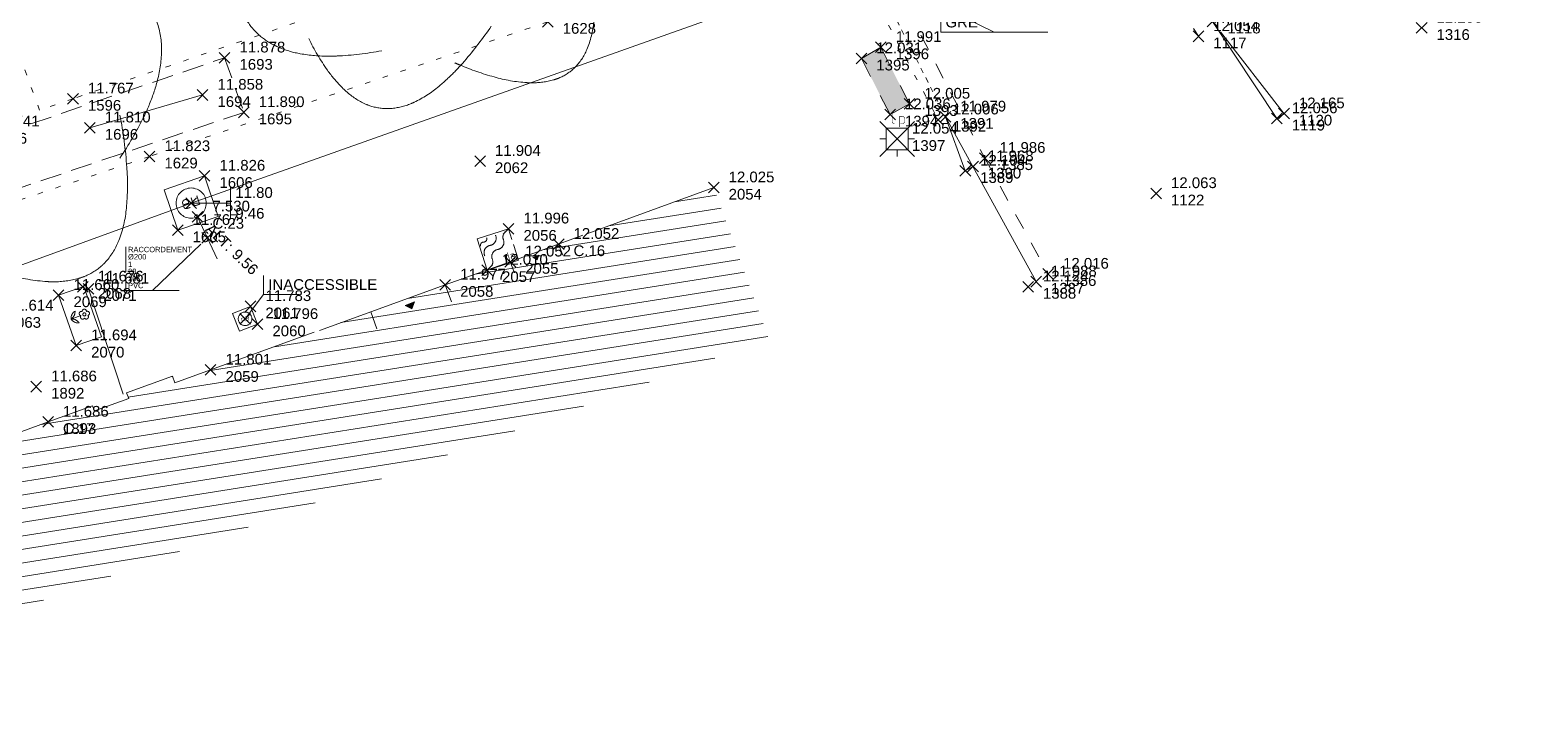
# Model space of a CAD drawing. Header units: metres. Extents: x 1223562 to 1223801, y 7191360 to 7191620.
# Drawn here: x 1223764.66 to 1223792.61, y 7191479.55 to 7191492.23 of the extents above; entities that cross this region are included whole.
import ezdxf
from ezdxf.enums import TextEntityAlignment as Align

# ---------------------------------------------------------------- set-up
doc = ezdxf.new("R2010")
doc.units = ezdxf.units.M
doc.header["$PDMODE"] = 3
doc.header["$PDSIZE"] = 0.1
for name, pattern in [('LL_0822', [2.5, 2.5, 0]), ('LL_0824', [0.35, 0.1, -0.25]), ('LL_0827', [0.2, 0.1, -0.1]), ('LL_0828', [0.8, 0.4, -0.4]), ('LL_0829', [0.6, 0.3, -0.3]), ('RL_1105', [2.5, 2.5, 0]), ('Socle_Continu', [2.5, 2.5, 0]), ('TL_1182', [0.6, 0.4, -0.2]), ('Topo_Continu', [2.5, 2.5, 0])]:
    doc.linetypes.add(name, pattern=pattern)
for name, color, linetype, lineweight in [('BATIH_SCS', 201, 'Socle_Continu', 13), ('CLOTU_SCS', 212, 'Socle_Continu', 13), ('ECPUB_SCS', 30, 'Socle_Continu', 13), ('JARDI_SCS', 82, 'Socle_Continu', 13), ('MOBUR_PSS', 251, 'Socle_Continu', 13), ('SIGTA_SCI', 7, 'Socle_Continu', 13), ('SIGTM_SCI', 1, 'Socle_Continu', 13), ('SIGTO_SCI', 255, 'Socle_Continu', 13), ('VOIRH_SCS', 7, 'Socle_Continu', 13), ('VOIRI_SCS', 7, 'Socle_Continu', 13)]:
    doc.layers.add(name, color=color, linetype=linetype, lineweight=lineweight)
for name, color, linetype, lineweight, true_color in [('BATIM_SCS', 7, 'Socle_Continu', 13, 0xdf7fff), ('EAUPL_SCS', 5, 'Socle_Continu', 13, 0x0000ff), ('EAUUS_PSI', 7, 'Socle_Continu', 13, 0x7f3f00), ('EAUUS_SCI', 7, 'Socle_Continu', 13, 0x7f3f00), ('EAUUS_SCS', 7, 'Socle_Continu', 13, 0x7f3f00), ('EAUUS_SCT', 7, 'Socle_Continu', 13, 0x7f3f00)]:
    doc.layers.add(name, color=color, linetype=linetype, lineweight=lineweight, true_color=true_color)
doc.styles.add('Reseaux', font='arial.ttf')
doc.styles.get("Standard").update_dxf_attribs({"font": 'arial.ttf'})
doc.styles.add('Style_1', font='WINGDNG2.TTF')
doc.linetypes.add('CL_0181', pattern='A,3,-0.15,0.4,-0.381,["eu",Standard,S=0.254,R=0,X=-0.2,Y=-0.1],-0.381,0.4,-0.15', length=4.862)
doc.linetypes.add('SL_1143', pattern='A,0.5,0,["¢",Style_1,S=0.1,R=0,X=0.2,Y=-0.065],0.5', length=1)
doc.linetypes.add('TL_1183', pattern='A,0.5,-0.05,["ù",Style_1,S=0.254,R=180,X=0,Y=0.254],0,["ù",Style_1,S=0.254,R=0,X=-0.1,Y=-0.254]', length=0.55)

# ---------------------------------------------------------------- blocks, each defined once
blk = doc.blocks.new('YP_1521')
at = {"layer": 'SIGTO_SCI', "color": 7, "linetype": 'Socle_Continu'}
blk.add_point((0, 0), dxfattribs=at)
at = {"layer": 'SIGTA_SCI', "linetype": 'Socle_Continu'}
blk.add_attdef('ALT', (0.278, 0.099), '', height=0.2, dxfattribs=at)
at = {"layer": 'SIGTA_SCI', "linetype": 'Socle_Continu', "flags": 9}
blk.add_attdef('CALQUE_ALT', (1.69, -1.18), '', height=0.2, dxfattribs=at)
at = {"layer": 'SIGTM_SCI', "linetype": 'Socle_Continu'}
blk.add_attdef('MAT', (0.278, -0.223), '', height=0.2, dxfattribs=at)
at = {"layer": 'SIGTM_SCI', "linetype": 'Socle_Continu', "flags": 9}
blk.add_attdef('CALQUE_MAT', (1.69, -1.501), '', height=0.2, dxfattribs=at)
at = {"layer": 'SIGTO_SCI', "linetype": 'Socle_Continu', "flags": 9}
for tag, p in [('ID', (1.69, 0.105)), ('NATURE', (1.69, -0.216)), ('FAMILLE', (1.69, -0.538)), ('CALQUE', (1.69, -0.859)), ('PCRS', (1.69, -1.823))]:
    blk.add_attdef(tag, p, '', height=0.2, dxfattribs=at)
blk = doc.blocks.new('LP_0842')
at = {"layer": 'VOIRI_SCS', "linetype": 'Socle_Continu', "flags": 128}
blk.add_lwpolyline([(1, 0), (1, 0.5), (0, 0)], dxfattribs=at)
at = {"layer": 'VOIRI_SCS', "linetype": 'Socle_Continu', "flags": 9}
for tag, p in [('ID', (1.488, 0.614)), ('NATURE', (1.488, 0.292)), ('FAMILLE', (1.488, -0.029)), ('CALQUE', (1.488, -0.35)), ('PCRS', (1.488, -0.672))]:
    blk.add_attdef(tag, p, '', height=0.2, dxfattribs=at)
blk = doc.blocks.new('LP_0841')
at = {"layer": 'VOIRI_SCS', "linetype": 'Socle_Continu', "flags": 128}
blk.add_lwpolyline([(0, 0), (0, 0.5), (1, 0)], dxfattribs=at)
at = {"layer": 'VOIRI_SCS', "linetype": 'Socle_Continu', "flags": 9}
for tag, p in [('ID', (1.428, 0.548)), ('NATURE', (1.428, 0.227)), ('FAMILLE', (1.428, -0.095)), ('CALQUE', (1.428, -0.416)), ('PCRS', (1.428, -0.737))]:
    blk.add_attdef(tag, p, '', height=0.2, dxfattribs=at)
blk = doc.blocks.new('GP_0481')
at = {"layer": 'ECPUB_SCS', "linetype": 'Socle_Continu'}
for p, q in [((-0.325, 0.325), (0, 0)), ((0, 0), (0.325, 0.325)), ((0, 0), (-0.325, -0.325)), ((-0.203, 0), (-0.325, 0)), ((0.203, 0.203), (-0.203, 0.203)), ((-0.203, 0.203), (-0.203, -0.203)), ((0.325, -0.325), (0, 0)), ((0.203, 0.203), (0.203, -0.203)), ((0.203, 0), (0.325, 0)), ((-0.203, -0.203), (0.203, -0.203)), ((0, -0.203), (0, -0.325))]:
    blk.add_line(p, q, dxfattribs=at)
at = {"layer": 'ECPUB_SCS', "linetype": 'Socle_Continu', "const_width": 0.01, "flags": 128}
for points in [[(-0.092, 0.487), (-0.092, 0.321, 0.378783), (-0.059, 0.287), (-0.048, 0.287)], [(0.048, 0.22), (0.048, 0.42), (0.098, 0.42, -0.410802), (0.137, 0.381), (0.137, 0.323, -0.396178), (0.098, 0.287), (0.059, 0.287)]]:
    blk.add_lwpolyline(points, format="xyb", dxfattribs=at)
at = {"layer": 'ECPUB_SCS', "linetype": 'Socle_Continu', "flags": 9}
for tag, p in [('ID', (0.722, 0.587)), ('NATURE', (0.722, 0.266)), ('FAMILLE', (0.722, -0.055)), ('CALQUE', (0.722, -0.377)), ('PCRS', (0.722, -0.698))]:
    blk.add_attdef(tag, p, '', height=0.2, dxfattribs=at)
blk = doc.blocks.new('TP_1203')
at = {"layer": 'JARDI_SCS', "linetype": 'Socle_Continu'}
for points in [[(0.3171, 0.1998, 0.007667), (0.3097, 0.2185, 0.026874), (0.2793, 0.282, 0.047786), (0.2363, 0.3458, 0.023985), (0.2196, 0.3641, 0.040407), (0.1879, 0.391, 0.05708), (0.1498, 0.4122, 0.021505), (0.1343, 0.4178, 0.075257), (0.0789, 0.4262, 0.004647), (0.0754, 0.4262, 0.067031), (0.0113, 0.4161, 0.025669), (-0.025, 0.4032, 0.024468), (-0.0582, 0.3875, 0.036292), (-0.1329, 0.3405)], [(-0.0204, 0.3686, 0.026081), (-0.1467, 0.3752, 0.000498), (-0.1491, 0.3752, 0.000061), (-0.1493, 0.3752, 0.039737), (-0.2542, 0.3668, 0.05935), (-0.3324, 0.3448, 0.002412), (-0.3355, 0.3435, 0.092506), (-0.393, 0.3053, 0.000753), (-0.3933, 0.305, 0.098491), (-0.4244, 0.2585, 0.011844), (-0.4269, 0.2521, 0.083514), (-0.4371, 0.1912, 0.009601), (-0.437, 0.184, 0.062383), (-0.4234, 0.101, 0.027233), (-0.3998, 0.0339, 0.012932), (-0.386, 0.003)], [(0.3734, -0.1657, 0.034341), (0.42, -0.0853, 0.016386), (0.4306, -0.0619, 0.033024), (0.4472, -0.0128, 0.065516), (0.4552, 0.0476, 0.004498), (0.4551, 0.0518, 0.088708), (0.4437, 0.1085, 0.001985), (0.4432, 0.1097, 0.087204), (0.4129, 0.1572, 0.010127), (0.4065, 0.1639, 0.060799), (0.3628, 0.1981, 0.037701), (0.3113, 0.2242, 0.012492), (0.2934, 0.231, 0.034867), (0.2046, 0.2561)], [(-0.4141, 0.0593, 0.030688), (-0.4401, -0.0515, 0.042762), (-0.4476, -0.1391, 0.002681), (-0.4475, -0.1447, 0.068057), (-0.4366, -0.2203, 0.027564), (-0.4302, -0.2384, 0.0661), (-0.4071, -0.2783, 0.02929), (-0.3949, -0.292, 0.071575), (-0.3592, -0.3187, 0.024959), (-0.3395, -0.3281, 0.055555), (-0.2929, -0.3415, 0.042997), (-0.2266, -0.3473, 0.011964), (-0.2081, -0.3468, 0.03671), (-0.1048, -0.3345)], [(0.064, -0.3627, 0.004702), (0.0762, -0.3679, 0.029397), (0.1549, -0.3952, 0.053456), (0.231, -0.4084, 0.017025), (0.2434, -0.4088, 0.067312), (0.292, -0.4022, 0.029038), (0.3048, -0.3978, 0.085197), (0.3382, -0.3767, 0.008842), (0.3415, -0.3736, 0.097758), (0.3694, -0.3319, 0.000163), (0.3695, -0.3318, 0.072483), (0.3857, -0.2677, 0.026786), (0.3883, -0.2187, 0.018833), (0.387, -0.1842, 0.02958), (0.3734, -0.0814)], [(-0.2735, -0.3064, 0.039486), (-0.23, -0.3798, 0.04359), (-0.1978, -0.4182, 0.016585), (-0.1839, -0.4312, 0.081902), (-0.1391, -0.4591, 0.006579), (-0.1351, -0.4607, 0.089308), (-0.0921, -0.4684, 0.016983), (-0.0837, -0.4681, 0.078527), (-0.037, -0.4569, 0.013117), (-0.0296, -0.4536, 0.063228), (0.0271, -0.4171, 0.02257), (0.0606, -0.3865, 0.018838), (0.0864, -0.3587, 0.027877), (0.1484, -0.2782)]]:
    blk.add_lwpolyline(points, format="xyb", dxfattribs=at)
at = {"layer": 'JARDI_SCS', "linetype": 'Socle_Continu', "flags": 9}
for tag, p in [('ID', (0.8891, 0.2461)), ('NATURE', (0.8891, -0.0752)), ('FAMILLE', (0.8891, -0.3964)), ('CALQUE', (0.8891, -0.7177)), ('PCRS', (0.8891, -1.039))]:
    blk.add_attdef(tag, p, '', height=0.2, dxfattribs=at)
blk = doc.blocks.new('CP_0163')
at = {"layer": 'EAUUS_SCS', "linetype": 'Socle_Continu'}
blk.add_lwpolyline([(0, 0), (1, 0), (1, 1), (0, 1)], close=True, dxfattribs=at)
at = {"layer": 'EAUUS_SCS', "linetype": 'Socle_Continu', "const_width": 0.0235, "flags": 128}
for points in [[(0.45, 0.412), (0.362, 0.412, -0.405328), (0.31, 0.465), (0.31, 0.553, -0.999132), (0.45, 0.553), (0.45, 0.518), (0.327, 0.518)], [(0.538, 0.624), (0.538, 0.474, 0.410802), (0.6, 0.412), (0.679, 0.412), (0.679, 0.624)]]:
    blk.add_lwpolyline(points, format="xyb", dxfattribs=at)
at = {"layer": 'EAUUS_SCS', "linetype": 'Socle_Continu'}
blk.add_circle((0.5, 0.5), 0.353, dxfattribs=at)
at = {"layer": 'EAUUS_SCS', "linetype": 'Socle_Continu', "flags": 9}
for tag, p in [('ID', (1.381, 1.06)), ('NATURE', (1.381, 0.739)), ('FAMILLE', (1.381, 0.417)), ('CALQUE', (1.381, 0.096)), ('TYPE', (1.381, -0.546)), ('PCRS', (1.381, -0.225))]:
    blk.add_attdef(tag, p, '', height=0.2, dxfattribs=at)
blk = doc.blocks.new('BP_0086')
at = {"layer": 'EAUPL_SCS', "linetype": 'Socle_Continu', "flags": 128}
blk.add_lwpolyline([(1, 0.001), (0.999, 1.001), (-0.001, 1), (0, 0)], close=True, dxfattribs=at)
at = {"layer": 'EAUPL_SCS', "linetype": 'Socle_Continu', "const_width": 0.0188, "flags": 128}
for points in [[(0.185, 0.762), (0.114, 0.762, -0.424), (0.072, 0.804), (0.072, 0.874, -0.997785), (0.185, 0.874), (0.185, 0.846), (0.086, 0.846)], [(0.255, 0.677), (0.255, 0.93), (0.318, 0.93, -0.410802), (0.367, 0.881), (0.367, 0.808, -0.396178), (0.318, 0.762), (0.269, 0.762)]]:
    blk.add_lwpolyline(points, format="xyb", dxfattribs=at)
at = {"layer": 'EAUPL_SCS', "linetype": 'Socle_Continu', "flags": 128}
for points in [[(0.125, 0.063, 0.308109), (0.25, 0.25, -0.498161), (0.5, 0.5, 0.49989), (0.749, 0.751, -0.306811), (0.874, 0.938)], [(0.937, 0.563, -0.49989), (0.687, 0.313, 0.49989), (0.437, 0.063)], [(0.719, 0.063, -0.52802), (0.844, 0.157, 0.528439), (0.969, 0.251)]]:
    blk.add_lwpolyline(points, format="xyb", dxfattribs=at)
at = {"layer": 'EAUPL_SCS', "linetype": 'Socle_Continu', "flags": 9}
for tag, p in [('ID', (1.494, 0.906)), ('NATURE', (1.494, 0.585)), ('FAMILLE', (1.494, 0.263)), ('CALQUE', (1.494, -0.058)), ('PCRS', (1.494, -0.379))]:
    blk.add_attdef(tag, p, '', height=0.2, dxfattribs=at)
blk = doc.blocks.new('NP_2606')
at = {"layer": 'MOBUR_PSS', "linetype": 'Topo_Continu'}
blk.add_lwpolyline([(0, 0), (0.6, 0), (0.6, 0.3), (0, 0.3)], close=True, dxfattribs=at)
at = {"layer": 'MOBUR_PSS', "linetype": 'Socle_Continu', "flags": 128}
blk.add_lwpolyline([(0.3, 0.161, 1.082498), (0.339, 0.189, 1.082498), (0.324, 0.235, 1.082498), (0.276, 0.235, 1.082498), (0.261, 0.189, 1.082498), (0.3, 0.161), (0.3, 0.043)], format="xyb", dxfattribs=at)
for points in [[(0.23, 0.115, 0.278028), (0.3, 0.043, 0.278028)], [(0.3, 0.043, 0.278028), (0.37, 0.115, 0.278028)]]:
    blk.add_lwpolyline(points, format="xyb", close=True, dxfattribs=at)
at = {"layer": 'MOBUR_PSS', "linetype": 'Socle_Continu'}
blk.add_circle((0.3, 0.202), 0.0177, dxfattribs=at)
at = {"layer": 'MOBUR_PSS', "linetype": 'Topo_Continu', "flags": 9}
for tag, p in [('ID', (1.452, 0.408)), ('NATURE', (1.452, 0.087)), ('FAMILLE', (1.452, -0.234)), ('CALQUE', (1.452, -0.556))]:
    blk.add_attdef(tag, p, '', height=0.2, dxfattribs=at)
at = {"layer": 'MOBUR_PSS', "linetype": 'Socle_Continu', "flags": 9}
blk.add_attdef('PCRS', (1.452, -0.877), '', height=0.2, dxfattribs=at)
blk = doc.blocks.new('RP_1121')
at = {"layer": 'BATIM_SCS', "linetype": 'Socle_Continu'}
blk.add_hatch(color=256, dxfattribs=at).paths.add_polyline_path([(0.438, 0.086), (0.5, 0.172), (0.563, 0.086)])
for p, q in [((0, 0.276), (0, 0)), ((1, -0.001), (1, 0.275)), ((0.438, 0.086), (0.5, 0.172)), ((0.563, 0.086), (0.438, 0.086)), ((0.5, 0.172), (0.563, 0.086))]:
    blk.add_line(p, q, dxfattribs=at)
at = {"layer": 'BATIM_SCS', "linetype": 'Socle_Continu', "flags": 9}
for tag, p in [('ID', (1.431, 0.651)), ('NATURE', (1.431, 0.33)), ('FAMILLE', (1.431, 0.008)), ('CALQUE', (1.431, -0.313)), ('PCRS', (1.431, -0.634))]:
    blk.add_attdef(tag, p, '', height=0.2, dxfattribs=at)
blk = doc.blocks.new('*U112')
at = {"layer": 'EAUUS_SCI', "linetype": 'Socle_Continu'}
blk.add_line((0.344, 0.452), (0, 0), dxfattribs=at)
at = {"layer": 'EAUUS_SCI', "linetype": 'Socle_Continu', "flags": 128}
blk.add_lwpolyline([(1.017, 0.452), (0.344, 0.452), (0.344, 0.809)], dxfattribs=at)
at = {"layer": 'EAUUS_SCI', "linetype": 'Socle_Continu'}
blk.add_point((0, 0), dxfattribs=at)
blk.add_attdef('TXT', (0.433, 0.54), '', height=0.2, dxfattribs=at)
at = {"layer": 'EAUUS_SCI', "linetype": 'Socle_Continu', "flags": 9}
for tag, p in [('ID', (1.967, 0.144)), ('NATURE', (1.967, -0.177)), ('FAMILLE', (1.967, -0.499)), ('CALQUE', (1.967, -0.82)), ('PCRS', (1.967, -1.141))]:
    blk.add_attdef(tag, p, '', height=0.2, dxfattribs=at)
blk = doc.blocks.new('CP_2101')
at = {"layer": 'EAUUS_PSI', "linetype": 'Socle_Continu'}
blk.add_line((0.733, 0), (0, 0), dxfattribs=at)
at = {"layer": 'EAUUS_PSI', "linetype": 'Socle_Continu', "flags": 128}
blk.add_lwpolyline([(0.733, -0.3), (0.733, 0.3)], dxfattribs=at)
at = {"layer": 'EAUUS_PSI', "linetype": 'Socle_Continu'}
blk.add_point((0, 0), dxfattribs=at)
at = {"layer": 'EAUUS_PSI', "linetype": 'Socle_Continu', "style": 'Reseaux', "flags": 9}
for tag, p in [('ID', (2.525, 0.541)), ('NATURE', (2.525, 0.22))]:
    blk.add_attdef(tag, p, '', height=0.2, dxfattribs=at)
at = {"layer": 'EAUUS_PSI', "linetype": 'Socle_Continu'}
for tag, p in [('TAMPON', (0.824, 0.196)), ('RADIER', (0.824, -0.192))]:
    blk.add_attdef(tag, text='', height=0.2, dxfattribs=at).set_placement(p, align=Align.MIDDLE_LEFT)
at = {"layer": 'EAUUS_PSI', "linetype": 'Socle_Continu', "flags": 9}
for tag, p in [('FAMILLE', (2.525, -0.101)), ('CALQUE', (2.525, -0.423)), ('PCRS', (2.525, -0.744))]:
    blk.add_attdef(tag, p, '', height=0.2, dxfattribs=at)
blk = doc.blocks.new('*U110')
at = {"layer": 'EAUUS_SCI', "linetype": 'Socle_Continu'}
blk.add_line((2.523, -1.232), (0, 0), dxfattribs=at)
at = {"layer": 'EAUUS_SCI', "linetype": 'Socle_Continu', "flags": 128}
blk.add_lwpolyline([(3.523, -1.232), (1.523, -1.232), (1.523, 0.407)], dxfattribs=at)
at = {"layer": 'EAUUS_SCI', "linetype": 'Socle_Continu'}
blk.add_point((0, 0), dxfattribs=at)
at = {"layer": 'EAUUS_SCI', "linetype": 'Socle_Continu', "flags": 9}
for tag, p in [('ID', (2.47, 1.418)), ('NATURE', (2.47, 1.097)), ('FAMILLE', (2.47, 0.776)), ('CALQUE', (2.47, 0.454))]:
    blk.add_attdef(tag, p, '', height=0.2, dxfattribs=at)
at = {"layer": 'EAUUS_SCI', "linetype": 'Socle_Continu'}
for tag, p in [('TYPE', (1.612, 0.201)), ('DIAM', (1.612, -0.069)), ('NBR', (1.612, -0.347)), ('LARG', (1.612, -0.613)), ('HAUT', (1.612, -0.879)), ('MATER', (1.612, -1.145))]:
    blk.add_attdef(tag, p, '', height=0.2, dxfattribs=at)
blk = doc.blocks.new('CP_0169')
at = {"layer": 'EAUUS_SCI', "linetype": 'Socle_Continu'}
blk.add_point((0, 0), dxfattribs=at)
at = {"layer": 'EAUUS_SCI', "linetype": 'Socle_Continu', "insert": (0.268, 0.01), "char_height": 0.2, "attachment_point": 4}
blk.add_mtext_dynamic_manual_height_columns('\\pxql;ALT:', width=0.46273, gutter_width=1, heights=[0], dxfattribs=at)
at = {"layer": 'EAUUS_SCI', "linetype": 'Socle_Continu', "style": 'Reseaux', "flags": 9}
for tag, p in [('ID', (2.066, 0.187)), ('NATURE', (2.066, -0.134))]:
    blk.add_attdef(tag, p, '', height=0.2, dxfattribs=at)
at = {"layer": 'EAUUS_SCI', "linetype": 'Socle_Continu'}
blk.add_attdef('ALT', text='', height=0.2, dxfattribs=at).set_placement((0.952, 0.01), align=Align.MIDDLE_LEFT)
at = {"layer": 'EAUUS_SCI', "linetype": 'Socle_Continu', "flags": 9}
for tag, p in [('FAMILLE', (2.066, -0.456)), ('CALQUE', (2.066, -0.777)), ('TYPE', (2.066, -1.098)), ('PCRS', (2.066, -1.419))]:
    blk.add_attdef(tag, p, '', height=0.2, dxfattribs=at)
blk = doc.blocks.new('*U111')
at = {"layer": 'EAUUS_SCI', "linetype": 'Socle_Continu'}
blk.add_line((-2.047, -1.972), (0, 0), dxfattribs=at)
at = {"layer": 'EAUUS_SCI', "linetype": 'Socle_Continu', "flags": 128}
blk.add_lwpolyline([(-1.047, -1.972), (-3.047, -1.972), (-3.047, -0.333)], dxfattribs=at)
at = {"layer": 'EAUUS_SCI', "linetype": 'Socle_Continu'}
blk.add_point((0, 0), dxfattribs=at)
at = {"layer": 'EAUUS_SCI', "linetype": 'Socle_Continu', "flags": 9}
for tag, p in [('NATURE', (2.47, 1.097)), ('ID', (2.47, 1.418)), ('CALQUE', (2.47, 0.454)), ('FAMILLE', (2.47, 0.776))]:
    blk.add_attdef(tag, p, '', height=0.2, dxfattribs=at)
at = {"layer": 'EAUUS_SCI', "linetype": 'Socle_Continu'}
for tag, p in [('TYPE', (-2.959, -0.538)), ('DIAM', (-2.959, -0.809)), ('NBR', (-2.959, -1.087)), ('LARG', (-2.959, -1.353)), ('HAUT', (-2.959, -1.619)), ('MATER', (-2.959, -1.884))]:
    blk.add_attdef(tag, p, '', height=0.2, dxfattribs=at)

msp = doc.modelspace()

# ---------------------------------------------------------------- hatches: boundary and pattern name
at = {"layer": 'BATIH_SCS', "linetype": 'Socle_Continu'}
h = msp.add_hatch(dxfattribs=at)
h.set_pattern_fill('RL_1107', color=256, angle=324, pattern_type=2)
h.set_pattern_definition([(9, (0, 0), (-0.03910861626, 0.246922085149), [])])
h.paths.add_polyline_path([(1223734.774, 7191458.11), (1223737.57, 7191460.468), (1223738.179, 7191460.991), (1223741.047, 7191463.032), (1223741.806, 7191463.43), (1223744.902, 7191465.188), (1223746.432, 7191466.015), (1223746.502, 7191466.045), (1223747.824, 7191466.636), (1223750.884, 7191468.054), (1223748.434, 7191474.756), (1223748.165, 7191475.484), (1223748.281, 7191475.526), (1223751.777, 7191476.792), (1223754.931, 7191477.924), (1223754.885, 7191478.05), (1223760.818, 7191480.183), (1223761.947, 7191480.614), (1223764.032, 7191481.369), (1223764.066, 7191481.273), (1223765.561, 7191481.815), (1223769.056, 7191483.061), (1223773.425, 7191484.644), (1223774.643, 7191485.075), (1223778.453, 7191486.464), (1223777.426, 7191489.283), (1223773.629, 7191487.899), (1223772.414, 7191487.469), (1223768.034, 7191485.881), (1223767.366, 7191485.639), (1223767.322, 7191485.761), (1223766.466, 7191485.451), (1223766.504, 7191485.348), (1223765.864, 7191485.116), (1223765.83, 7191485.21), (1223764.999, 7191484.909), (1223760.9, 7191483.426), (1223759.774, 7191482.996), (1223753.801, 7191480.848), (1223751.033, 7191479.829), (1223751.071, 7191479.726), (1223750.957, 7191479.685), (1223750.9, 7191479.842), (1223750.782, 7191479.8), (1223749.847, 7191479.464), (1223749.904, 7191479.304), (1223749.94, 7191479.205), (1223749.904, 7191479.304), (1223747.263, 7191478.348), (1223744.312, 7191477.287), (1223744.471, 7191476.835), (1223745.617, 7191473.722), (1223747.119, 7191469.616), (1223746.581, 7191469.366), (1223745.31, 7191468.798), (1223745.135, 7191468.725), (1223743.448, 7191467.812), (1223740.344, 7191466.049), (1223740.343, 7191466.05), (1223739.497, 7191465.606), (1223739.411, 7191465.55), (1223736.329, 7191463.357), (1223735.626, 7191462.753), (1223732.761, 7191460.337), (1223732.069, 7191459.667), (1223729.39, 7191457.078), (1223728.664, 7191456.399), (1223727.217, 7191454.748), (1223726.804, 7191454.242), (1223725.113, 7191451.913), (1223725.062, 7191451.944), (1223724.339, 7191450.834, 0.014624), (1223723.451, 7191449.516, 0.01629), (1223722.554, 7191447.99), (1223721.85, 7191446.726), (1223721.08, 7191445.259), (1223720.409, 7191443.969), (1223719.859, 7191442.869), (1223719.239, 7191441.685), (1223719.239, 7191441.686), (1223718.761, 7191440.858), (1223717.859, 7191439.088), (1223716.812, 7191437.09), (1223715.887, 7191435.293), (1223715.675, 7191434.911), (1223714.504, 7191432.68), (1223714.106, 7191431.934), (1223716.64, 7191430.518), (1223717.15, 7191430.233), (1223717.12, 7191430.179), (1223721.513, 7191427.684), (1223722.195, 7191427.297), (1223722.452, 7191427.162), (1223722.733, 7191427.005), (1223727.812, 7191424.096), (1223727.846, 7191424.157), (1223728.029, 7191424.052), (1223728.048, 7191424.087), (1223728.9, 7191423.572), (1223729.743, 7191423.046), (1223729.905, 7191422.946), (1223729.889, 7191422.92), (1223732.78, 7191421.284), (1223735.413, 7191419.743), (1223736.903, 7191422.347), (1223718.126, 7191433.125), (1223718.316, 7191433.487), (1223718.534, 7191433.88), (1223719.474, 7191435.707), (1223720.524, 7191437.711), (1223721.398, 7191439.426), (1223721.877, 7191440.256), (1223722.53, 7191441.502), (1223723.081, 7191442.606), (1223723.739, 7191443.87), (1223724.489, 7191445.3), (1223725.182, 7191446.543, -0.016433), (1223725.986, 7191447.913, -0.015305), (1223726.815, 7191449.138), (1223726.886, 7191449.248), (1223729.181, 7191452.411), (1223729.507, 7191452.81), (1223730.823, 7191454.31), (1223731.457, 7191454.905), (1223734.155, 7191457.51)])
h.paths.add_polyline_path([(1223732.43, 7191459.9), (1223732.516, 7191459.984), (1223732.531, 7191459.882)], flags=16)
h.paths.add_polyline_path([(1223729.131, 7191456.718), (1223729.145, 7191456.613), (1223729.04, 7191456.633)], flags=16)
h.paths.add_polyline_path([(1223735.986, 7191462.956), (1223736.074, 7191463.032), (1223736.082, 7191462.934)], flags=16)
h.paths.add_polyline_path([(1223724.888, 7191451.282), (1223724.93, 7191451.187), (1223724.826, 7191451.185)], flags=16)
h.paths.add_polyline_path([(1223739.918, 7191465.73), (1223740.027, 7191465.787), (1223740.013, 7191465.682)], flags=16)
h.paths.add_polyline_path([(1223745.901, 7191468.968), (1223746.06, 7191469.039), (1223746.016, 7191468.925)], flags=16)
h.paths.add_polyline_path([(1223719.668, 7191442.319), (1223719.706, 7191442.206), (1223719.592, 7191442.173)], flags=16)
h.paths.add_polyline_path([(1223716.525, 7191436.243), (1223716.585, 7191436.07), (1223716.409, 7191436.019)], flags=16)
h.paths.add_polyline_path([(1223750.285, 7191479.53), (1223750.402, 7191479.572), (1223750.373, 7191479.47)], flags=16)
h.paths.add_polyline_path([(1223752.865, 7191480.362), (1223753.083, 7191480.442), (1223753.02, 7191480.277)], flags=16)
h.paths.add_polyline_path([(1223721.939, 7191427.64), (1223721.939, 7191427.541), (1223721.854, 7191427.589)], flags=16)
h.paths.add_polyline_path([(1223729.413, 7191423.456), (1223729.42, 7191423.35), (1223729.314, 7191423.415)], flags=16)
h.paths.add_polyline_path([(1223760.298, 7191483.104), (1223760.438, 7191483.158), (1223760.399, 7191483.05)], flags=16)
h.paths.add_polyline_path([(1223771.667, 7191487.085), (1223771.841, 7191487.148), (1223771.79, 7191487.017)], flags=16)
h.paths.add_polyline_path([(1223774.047, 7191487.978), (1223774.16, 7191488.019), (1223774.127, 7191487.934)], flags=16)
at = {"layer": 'VOIRH_SCS', "linetype": 'Socle_Continu'}
h = msp.add_hatch(dxfattribs=at)
h.set_pattern_fill('LL_0828', color=256, pattern_type=2)
h.set_pattern_definition([(0, (0, 0), (0, 0.1099852), [0.0635, -0.127]), (120, (0, 0), (-0.0952499772403, -0.0549926), [0.0635, -0.127]), (60, (0.0635, 0), (-0.0952499772403, 0.0549926), [0.0635, -0.127])])
h.paths.add_polyline_path([(1223787.026, 7191492.855), (1223787.393, 7191493.086), (1223786.056, 7191495.11), (1223785.699, 7191494.874)])
h.paths.add_polyline_path([(1223781.081, 7191490.845), (1223780.718, 7191490.647), (1223780.184, 7191491.693), (1223780.546, 7191491.903)])

# ---------------------------------------------------------------- linework, layer by layer
at = {"layer": 'BATIM_SCS', "linetype": 'RL_1105'}
msp.add_polyline3d([(1223777.426, 7191489.283, 12.025), (1223773.629, 7191487.899, 12.052), (1223772.414, 7191487.469, 11.977), (1223768.034, 7191485.881, 11.801), (1223767.366, 7191485.639, 11.776), (1223767.322, 7191485.761, 11.773), (1223766.466, 7191485.451, 11.741), (1223766.504, 7191485.348, 11.743), (1223765.864, 7191485.116, 11.719), (1223765.83, 7191485.21, 11.717), (1223764.999, 7191484.909, 11.686), (1223760.9, 7191483.426, 11.584)], dxfattribs=at)
at = {"layer": 'CLOTU_SCS', "linetype": 'SL_1143'}
msp.add_polyline3d([(1223765.753, 7191487.393, 11.681), (1223766.4, 7191485.43, 11.738)], dxfattribs=at)
at = {"layer": 'EAUUS_SCT', "linetype": 'CL_0181'}
for points in [[(1223792.61, 7191497.84, 10.45), (1223767.671, 7191488.995, 9.46)], [(1223767.671, 7191488.995, 9.46), (1223743.334, 7191480.133, 8.54)], [(1223768.155, 7191487.955, 9.56), (1223767.79, 7191488.739, 9.56)]]:
    msp.add_polyline3d(points, dxfattribs=at)
at = {"layer": 'JARDI_SCS', "linetype": 'TL_1182'}
msp.add_polyline3d([(1223768.295, 7191491.707, 11.878), (1223768.654, 7191490.688, 11.89), (1223758.757, 7191487.349, 11.532), (1223758.43, 7191488.339, 11.525)], close=True, dxfattribs=at)
at = {"layer": 'JARDI_SCS', "linetype": 'TL_1183'}
msp.add_polyline3d([(1223767.883, 7191491.012, 11.858), (1223765.78, 7191490.401, 11.81)], dxfattribs=at)
at = {"layer": 'VOIRI_SCS', "linetype": 'LL_0824'}
msp.add_polyline3d([(1223752.291, 7191486.646, 11.354), (1223751.516, 7191488.871, 11.407), (1223748.419, 7191497.852, 11.537), (1223753.919, 7191499.712, 11.708), (1223757.763, 7191507.156, 11.912), (1223762.246, 7191515.831, 12.137), (1223765.026, 7191516.994, 12.181), (1223767.433, 7191511.094, 12.076), (1223769.906, 7191505.137, 12.045), (1223770.878, 7191502.302, 12.037), (1223772.852, 7191496.572, 12.071), (1223774.329, 7191492.378, 12.123), (1223766.893, 7191489.865, 11.823), (1223761.458, 7191488.038, 11.629), (1223758.19, 7191486.943, 11.513), (1223753.246, 7191485.29, 11.354), (1223752.828, 7191485.147, 11.344)], close=True, dxfattribs=at)
at = {"layer": 'VOIRI_SCS', "linetype": 'LL_0822'}
for points in [[(1223779.913, 7191508.899, 11.898), (1223782.747, 7191503.094, 11.902), (1223784.186, 7191500.293, 11.912), (1223784.015, 7191496.599, 12.002), (1223785.026, 7191494.99, 12.02), (1223786.737, 7191492.384, 12.055), (1223787.939, 7191490.573, 12.056)], [(1223783.445, 7191487.528, 11.988), (1223782.266, 7191489.677, 11.968), (1223781.752, 7191490.605, 11.979)]]:
    msp.add_polyline3d(points, dxfattribs=at)
at = {"layer": 'VOIRI_SCS', "linetype": 'LL_0829'}
for points in [[(1223779.699, 7191508.789, 11.888), (1223779.584, 7191508.729, 11.913), (1223782.4, 7191502.902, 11.93), (1223783.86, 7191500.089, 11.953), (1223783.651, 7191496.723, 12.006), (1223783.695, 7191496.496, 12.005), (1223783.785, 7191496.311, 11.995), (1223784.759, 7191494.777, 12.033), (1223786.474, 7191492.107, 12.054)], [(1223774.541, 7191504.65, 11.905), (1223776.91, 7191500.073, 11.937), (1223779.277, 7191495.734, 11.962), (1223780.95, 7191492.639, 11.966), (1223781.018, 7191492.658, 11.977), (1223782.487, 7191489.834, 11.986), (1223783.67, 7191487.671, 12.016)]]:
    msp.add_polyline3d(points, dxfattribs=at)
at = {"layer": 'VOIRI_SCS', "linetype": 'LL_0824'}
for points in [[(1223774.181, 7191504.437, 11.914), (1223776.527, 7191499.859, 11.938), (1223778.882, 7191495.498, 11.96), (1223780.364, 7191492.796, 11.98), (1223780.447, 7191492.732, 11.973), (1223780.527, 7191492.625, 11.974), (1223781.614, 7191490.551, 12.006)], [(1223770.047, 7191495.42, 11.988), (1223770.932, 7191492.811, 11.985), (1223765.465, 7191490.942, 11.767), (1223764.841, 7191490.728, 11.758), (1223763.878, 7191493.351, 11.786)]]:
    msp.add_polyline3d(points, dxfattribs=at)
at = {"layer": 'VOIRI_SCS', "linetype": 'LL_0827'}
msp.add_polyline3d([(1223774.381, 7191504.565, 11.89), (1223776.711, 7191499.965, 11.915), (1223779.078, 7191495.622, 11.935), (1223780.691, 7191492.716, 11.951), (1223780.753, 7191492.586, 11.949), (1223781.752, 7191490.605, 11.979)], dxfattribs=at)
at = {"layer": 'VOIRI_SCS', "linetype": 'LL_0828'}
msp.add_polyline3d([(1223781.081, 7191490.845, 12.005), (1223780.718, 7191490.647, 12.036), (1223780.184, 7191491.693, 12.031), (1223780.546, 7191491.903, 11.991)], close=True, dxfattribs=at)

# ---------------------------------------------------------------- block references
at = {"layer": 'BATIM_SCS', "linetype": 'Socle_Continu'}
for p, xscale, yscale, zscale, rotation in [((1223774.531, 7191488.228, 12.052), 0.9599999999655883, 0.7961344189447834, 0.7961344189447834, 200.0280227624107), ((1223772.414, 7191487.469, 11.977), 1.480000147191403, 1.227374017984018, 1.227374017984018, 199.9693794374334)]:
    msp.add_blockref('RP_1121', p, dxfattribs=dict(at, xscale=xscale, yscale=yscale, zscale=zscale, rotation=rotation))
at = {"layer": 'EAUPL_SCS', "linetype": 'Socle_Continu', "xscale": 0.6143867216476216, "yscale": 0.6143867216476216, "rotation": 197.5449219578102}
msp.add_blockref('BP_0086', (1223773.596, 7191488.515, 11.996), dxfattribs=at)
at = {"layer": 'EAUUS_PSI', "linetype": 'Socle_Continu'}
msp.add_blockref('CP_2101', (1223767.671, 7191488.995, 11.8), dxfattribs=at).add_auto_attribs({'TAMPON': '11.80', 'RADIER': '9.46'})
at = {"layer": 'EAUUS_SCI', "linetype": 'Socle_Continu'}
for name, p, values in [('*U110', (1223780.14, 7191493.418), {'TYPE': 'TRANSPORT', 'DIAM': 'Ø200', 'NBR': '1', 'LARG': '20', 'HAUT': '20', 'MATER': 'GRE'}), ('*U112', (1223768.677, 7191486.834), {'TXT': 'INACCESSIBLE'})]:
    msp.add_blockref(name, p, dxfattribs=at).add_auto_attribs(values)
at = {"layer": 'EAUUS_SCI', "linetype": 'Socle_Continu', "rotation": 316.1063467284295}
msp.add_blockref('CP_0169', (1223767.79, 7191488.739, 7.53), dxfattribs=at).add_auto_attribs({'ALT': '9.56'})
at = {"layer": 'EAUUS_SCI', "linetype": 'Socle_Continu', "xscale": 0.5, "yscale": 0.5, "zscale": 0.5}
msp.add_blockref('*U111', (1223767.972, 7191488.347), dxfattribs=at).add_auto_attribs({'TYPE': 'RACCORDEMENT', 'DIAM': 'Ø200', 'NBR': '1', 'LARG': '20', 'HAUT': '20', 'MATER': 'PVC'})
at = {"layer": 'EAUUS_SCS', "linetype": 'Socle_Continu', "xscale": 0.7988220019516098, "yscale": 0.7988220019516098, "rotation": 18.64498038429726}
msp.add_blockref('CP_0163', (1223767.42, 7191488.488, 11.767), dxfattribs=at)
at = {"layer": 'EAUUS_SCS', "linetype": 'Socle_Continu', "xscale": 0.3593652382704587, "yscale": 0.3593652382704587, "zscale": 0.3593652382704587, "rotation": 201.2645884950843}
msp.add_blockref('CP_0163', (1223768.779, 7191487.067, 11.783), dxfattribs=at)
at = {"layer": 'ECPUB_SCS', "linetype": 'Socle_Continu'}
msp.add_blockref('GP_0481', (1223780.85, 7191490.192, 12.054), dxfattribs=at)
at = {"layer": 'JARDI_SCS', "linetype": 'Socle_Continu'}
for p, xscale, yscale in [((1223772.074, 7191494.541, 12.088), 8.076834822490973, 8.076834822490973), ((1223762.793, 7191491.409, 11.863), 9.500834053797968, 9.500834053797968)]:
    msp.add_blockref('TP_1203', p, dxfattribs=dict(at, xscale=xscale, yscale=yscale))
at = {"layer": 'MOBUR_PSS', "linetype": 'Socle_Continu', "xscale": 1.661331472882933, "yscale": 1.661331472882933, "zscale": 1.661331472882933, "rotation": 289.2613085143207}
msp.add_blockref('NP_2606', (1223765.196, 7191487.276, 11.66), dxfattribs=at)
at = {"layer": 'SIGTO_SCI', "linetype": 'Socle_Continu'}
for p, values in [((1223774.329, 7191492.378, 12.123), {'ALT': '12.123', 'MAT': '1628'}), ((1223786.737, 7191492.384, 12.055), {'ALT': '12.055', 'MAT': '1118'}), ((1223786.474, 7191492.107, 12.054), {'ALT': '12.054', 'MAT': '1117'}), ((1223790.642, 7191492.263, 12.206), {'ALT': '12.206', 'MAT': '1316'}), ((1223780.546, 7191491.903, 11.991), {'ALT': '11.991', 'MAT': '1396'}), ((1223768.295, 7191491.707, 11.878), {'ALT': '11.878', 'MAT': '1693'}), ((1223780.184, 7191491.693, 12.031), {'ALT': '12.031', 'MAT': '1395'}), ((1223765.465, 7191490.942, 11.767), {'ALT': '11.767', 'MAT': '1596'}), ((1223767.883, 7191491.012, 11.858), {'ALT': '11.858', 'MAT': '1694'}), ((1223768.654, 7191490.688, 11.89), {'ALT': '11.890', 'MAT': '1695'}), ((1223780.718, 7191490.647, 12.036), {'ALT': '12.036', 'MAT': '1394'}), ((1223781.081, 7191490.845, 12.005), {'ALT': '12.005', 'MAT': '1393'}), ((1223788.072, 7191490.665, 12.165), {'ALT': '12.165', 'MAT': '1120'}), ((1223765.78, 7191490.401, 11.81), {'ALT': '11.810', 'MAT': '1696'}), ((1223781.614, 7191490.551, 12.006), {'ALT': '12.006', 'MAT': '1392'}), ((1223781.752, 7191490.605, 11.979), {'ALT': '11.979', 'MAT': '1391'}), ((1223787.939, 7191490.573, 12.056), {'ALT': '12.056', 'MAT': '1119'}), ((1223763.708, 7191490.327, 11.741), {'ALT': '11.741', 'MAT': '1566'}), ((1223780.85, 7191490.192, 12.054), {'ALT': '12.054', 'MAT': '1397'}), ((1223766.893, 7191489.865, 11.823), {'ALT': '11.823', 'MAT': '1629'}), ((1223773.064, 7191489.777, 11.904), {'ALT': '11.904', 'MAT': '2062'}), ((1223782.487, 7191489.834, 11.986), {'ALT': '11.986', 'MAT': '1385'}), ((1223767.921, 7191489.501, 11.826), {'ALT': '11.826', 'MAT': '1606'}), ((1223782.123, 7191489.594, 12.104), {'ALT': '12.104', 'MAT': '1389'}), ((1223782.266, 7191489.677, 11.968), {'ALT': '11.968', 'MAT': '1390'}), ((1223777.426, 7191489.283, 12.025), {'ALT': '12.025', 'MAT': '2054'}), ((1223785.685, 7191489.175, 12.063), {'ALT': '12.063', 'MAT': '1122'}), ((1223767.79, 7191488.739, 7.53), {'ALT': '7.530', 'MAT': 'C.23'}), ((1223767.42, 7191488.488, 11.767), {'ALT': '11.767', 'MAT': '1605'}), ((1223773.596, 7191488.515, 11.996), {'ALT': '11.996', 'MAT': '2056'}), ((1223774.531, 7191488.228, 12.052), {'ALT': '12.052', 'MAT': 'C.16'}), ((1223773.629, 7191487.899, 12.052), {'ALT': '12.052', 'MAT': '2055'}), ((1223773.196, 7191487.744, 12.01), {'ALT': '12.010', 'MAT': '2057'}), ((1223783.67, 7191487.671, 12.016), {'ALT': '12.016', 'MAT': '1386'}), ((1223765.196, 7191487.276, 11.66), {'ALT': '11.660', 'MAT': '2069'}), ((1223765.649, 7191487.432, 11.676), {'ALT': '11.676', 'MAT': '2068'}), ((1223765.753, 7191487.393, 11.681), {'ALT': '11.681', 'MAT': '2071'}), ((1223772.414, 7191487.469, 11.977), {'ALT': '11.977', 'MAT': '2058'}), ((1223783.294, 7191487.433, 12.124), {'ALT': '12.124', 'MAT': '1388'}), ((1223783.445, 7191487.528, 11.988), {'ALT': '11.988', 'MAT': '1387'}), ((1223768.779, 7191487.067, 11.783), {'ALT': '11.783', 'MAT': '2061'}), ((1223763.968, 7191486.89, 11.614), {'ALT': '11.614', 'MAT': '2063'}), ((1223768.91, 7191486.732, 11.796), {'ALT': '11.796', 'MAT': '2060'}), ((1223765.525, 7191486.335, 11.694), {'ALT': '11.694', 'MAT': '2070'}), ((1223768.034, 7191485.881, 11.801), {'ALT': '11.801', 'MAT': '2059'}), ((1223764.778, 7191485.568, 11.686), {'ALT': '11.686', 'MAT': '1892'}), ((1223764.999, 7191484.909, 11.686), {'ALT': '11.686', 'MAT': 'C.17'})]:
    msp.add_blockref('YP_1521', p, dxfattribs=at).add_auto_attribs(values)
ref = msp.add_blockref('YP_1521', (1223764.999, 7191484.909), dxfattribs=at)
ref.add_attrib('MAT', '1893', (1223765.277, 7191484.686), dxfattribs={"layer": 'SIGTM_SCI', "linetype": 'Socle_Continu', "height": 0.2})
at = {"layer": 'VOIRI_SCS', "linetype": 'Socle_Continu'}
for name, p, xscale, yscale, zscale, rotation in [('LP_0842', (1223786.737, 7191492.384, 12.055), 2.1727, 0.3226951714215293, 1.999999992959173, 303.5770941019138), ('LP_0841', (1223782.266, 7191489.677, 11.968), 1.0609, 0.330299434706686, 2.23755149000632, 118.9819637972054)]:
    msp.add_blockref(name, p, dxfattribs=dict(at, xscale=xscale, yscale=yscale, zscale=zscale, rotation=rotation))

doc.saveas('drawing.dxf')
